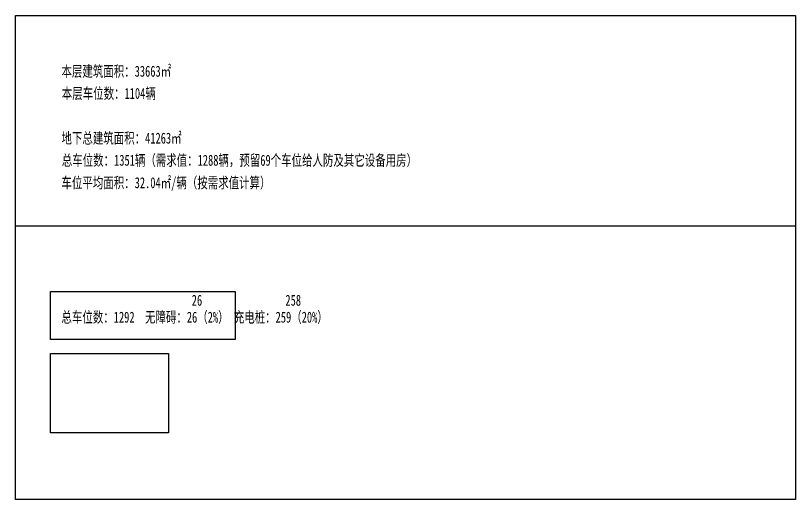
# Model space of a CAD drawing. Extents: x -675211 to 2300048, y 84675 to 2241458.
# Drawn here: x 1384223 to 1499623, y 990734 to 1062294 of the extents above; entities that cross this region are included whole.
import ezdxf

# ---------------------------------------------------------------- set-up
doc = ezdxf.new("R2010")
doc.units = 0
doc.header["$LTSCALE"] = 1000
doc.header["$MEASUREMENT"] = 0
doc.layers.get('0').update_dxf_attribs({"linetype": 'CONTINUOUS'})
for name, color, linetype in [('AD-INDX', 43, 'CONTINUOUS'), ('AD-NAME-DRWN', 91, 'CONTINUOUS'), ('无障碍车位0', 7, 'CONTINUOUS')]:
    doc.layers.add(name, color=color, linetype=linetype)
doc.styles.add('TH-STYLE1', font='', dxfattribs={"width": 0.7})
doc.styles.get('TH-STYLE1').set_extended_font_data('SimSun')

# ---------------------------------------------------------------- blocks, each defined once
blk = doc.blocks.new('车位')
at = {"layer": 'AD-INDX', "color": 1}
blk.add_lwpolyline([(1389337, 1012535), (1406777, 1012535), (1406777, 1000792), (1389337, 1000792)], close=True, dxfattribs=at)

msp = doc.modelspace()

# ---------------------------------------------------------------- linework, layer by layer
at = {"layer": '无障碍车位0', "color": 1}
for points in [[(1384223, 1062294), (1499623, 1062294), (1499623, 990734), (1384223, 990734)], [(1389407, 1021464), (1416705, 1021464), (1416705, 1014403), (1389407, 1014403)]]:
    msp.add_lwpolyline(points, close=True, dxfattribs=at)
msp.add_lwpolyline([(1384223, 1031199), (1499623, 1031199)], dxfattribs=at)

# ---------------------------------------------------------------- block references
at = {"color": 1}
msp.add_blockref('车位', (70, -200), dxfattribs=at)

# ---------------------------------------------------------------- texts
at = {"layer": 'AD-NAME-DRWN', "style": 'TH-STYLE1', "width": 0.7}
for s, p in [('本层建筑面积：33663㎡', (1391013, 1053257)), ('本层车位数：1104辆', (1391060, 1049980)), ('地下总建筑面积：41263㎡', (1391013, 1043366)), ('总车位数：1351辆（需求值：1288辆，预留69个车位给人防及其它设备用房） ', (1391060, 1040090)), ('车位平均面积：32.04㎡/辆（按需求值计算）', (1391013, 1036767)), ('26', (1410289, 1019383)), ('258', (1424151, 1019383)), ('总车位数：1292  无障碍：26（2%%%） 充电桩：259（20%%%）', (1391013, 1016880))]:
    msp.add_text(s, height=1620, dxfattribs=at).set_placement(p)

doc.saveas('drawing.dxf')
